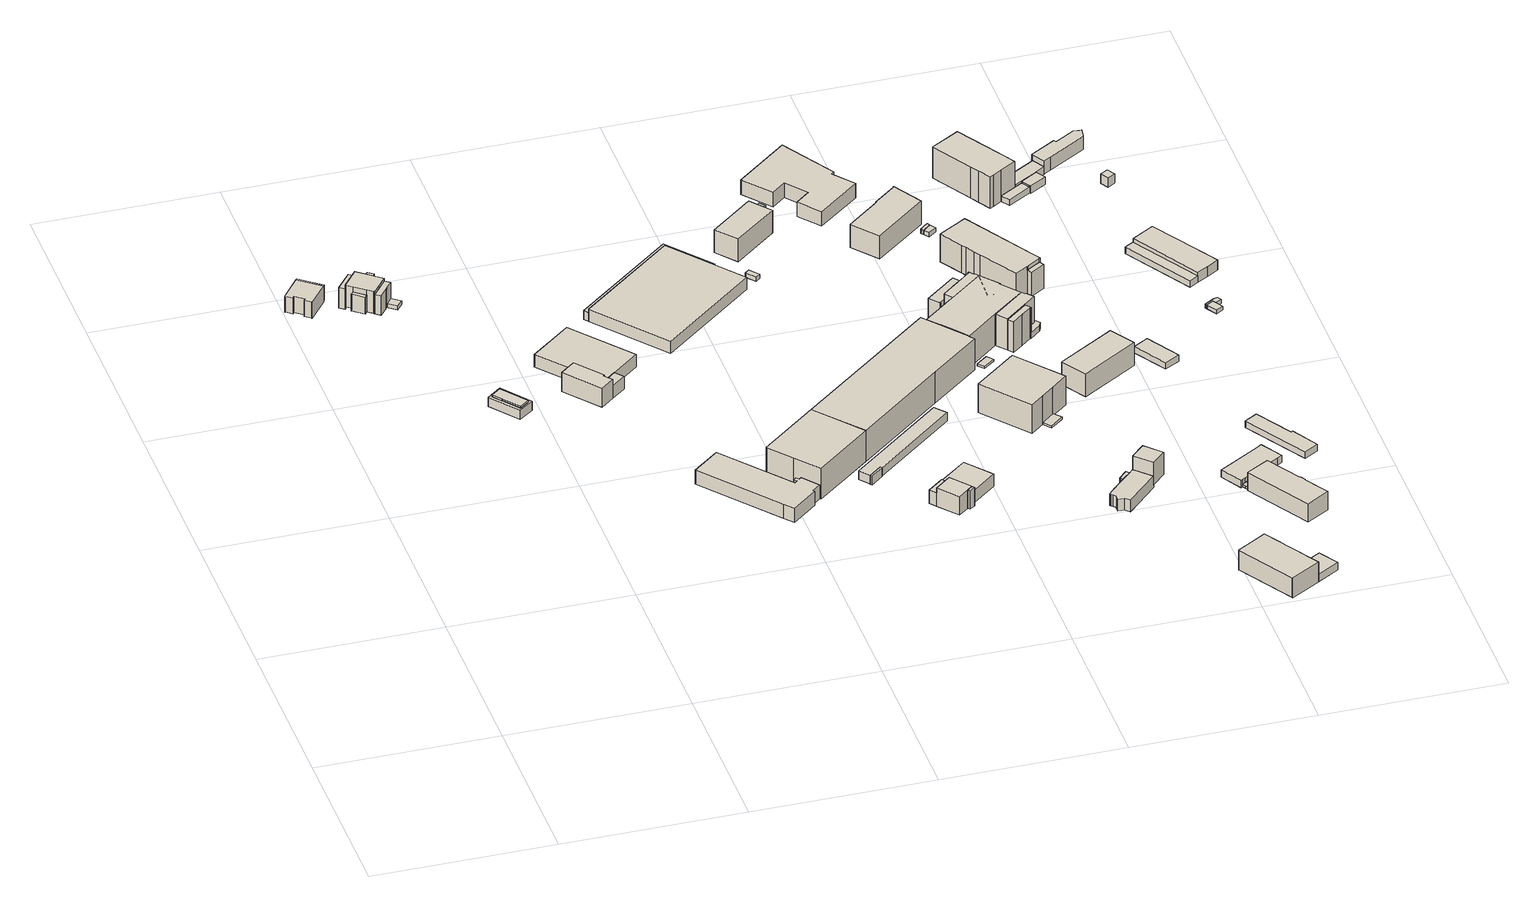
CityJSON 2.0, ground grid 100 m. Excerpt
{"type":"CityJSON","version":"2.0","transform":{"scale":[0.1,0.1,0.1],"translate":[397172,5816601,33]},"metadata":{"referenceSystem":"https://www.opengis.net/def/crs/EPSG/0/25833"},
"CityObjects":{
"building1":{"type":"Building","attributes":{"Gemeindeschluessel":"11000011","BezugspunktDach":"2200","function":"31001_1010","measuredHeight":9.79,"storeysAboveGround":3},"address":[{"country":"Germany","locality":"Berlin","thoroughfareNumber":"14","thoroughfareName":"Erich-Müller-Straße"}],"geometry":[{"type":"Solid","lod":"1","boundaries":[[[[0,1,2,3,4,5,6,7,8,9,10,11]],[[12,13,14,15,16,17,18,19,20,21,22,23]],[[12,23,11,10]],[[13,12,10,9]],[[14,13,9,8]],[[15,14,8,7]],[[16,15,7,6]],[[17,16,6,5]],[[18,17,5,4]],[[19,18,4,3]],[[20,19,3,2]],[[21,20,2,1]],[[22,21,1,0]],[[23,22,0,11]]]]}]},
"building2":{"type":"Building","attributes":{"Gemeindeschluessel":"11000011","BezugspunktDach":"2200","function":"51009_1610","measuredHeight":9.64,"storeysAboveGround":0},"address":[{"country":"Germany","locality":"Berlin"}],"geometry":[{"type":"Solid","lod":"1","boundaries":[[[[9,24,25,10]],[[26,27,28,29]],[[26,29,10,25]],[[27,26,25,24]],[[28,27,24,9]],[[29,28,9,10]]]]}]},
"building3":{"type":"Building","attributes":{"Gemeindeschluessel":"11000011","function":"31001_1010"},"address":[{"country":"Germany","locality":"Berlin","thoroughfareNumber":"16","thoroughfareName":"Erich-Müller-Straße"}],"children":["building3-1","building3-2","building3-3","building3-4","building3-5"]},
"building3-1":{"type":"BuildingPart","attributes":{"BezugspunktDach":"2200","measuredHeight":13.45,"storeysAboveGround":4},"parents":["building3"],"geometry":[{"type":"MultiSurface","lod":"1","boundaries":[[[30,31,32,33,34,35,36,37,38,39]],[[40,41,42,43,44,45,46,47,48,49]],[[50,51,52,53,39,38]],[[41,40,38,37]],[[41,37,41,42]],[[43,42,36,35]],[[54,55,56,43,35,34]],[[45,44,34,33]],[[46,45,33,32]],[[47,46,57,58,59,60,61,32,31]],[[48,47,31,30]],[[49,48,30,39]],[[40,49,53,52,51,50]],[[42,41,37,36,62]],[[44,63,55,54]],[[63,43,56,55]],[[61,60,59,58,57]]]}]},
"building3-2":{"type":"BuildingPart","attributes":{"BezugspunktDach":"2200","measuredHeight":10.24,"storeysAboveGround":4},"parents":["building3"],"geometry":[{"type":"MultiSurface","lod":"1","boundaries":[[[64,65,61,60,66,67]],[[68,59,58,69,70,71]],[[68,71,67,66]],[[59,68,66,60]],[[69,58,61,65]],[[70,69,65,64]],[[71,70,64,67]],[[72,58,59,60,61]]]}]},
"building3-3":{"type":"BuildingPart","attributes":{"BezugspunktDach":"2200","measuredHeight":13.43,"storeysAboveGround":4},"parents":["building3"],"geometry":[{"type":"Solid","lod":"1","boundaries":[[[[36,73,74,37]],[[75,76,42,41]],[[75,41,37,74]],[[76,75,74,73]],[[42,76,73,36]],[[42,36,37,41]]]]}]},
"building3-4":{"type":"BuildingPart","attributes":{"BezugspunktDach":"2200","measuredHeight":12.57,"storeysAboveGround":4},"parents":["building3"],"geometry":[{"type":"MultiSurface","lod":"1","boundaries":[[[77,78,79,80,56,55,54]],[[81,82,83,84,85,86,87]],[[81,87,54,44,63]],[[82,81,55,63,43]],[[83,82,56,80]],[[84,83,80,79]],[[85,84,79,78]],[[86,85,78,77]],[[87,86,77,54]],[[63,44,54,55]],[[43,63,55,56]]]}]},
"building3-5":{"type":"BuildingPart","attributes":{"BezugspunktDach":"2200","measuredHeight":12.37,"storeysAboveGround":4},"parents":["building3"],"geometry":[{"type":"MultiSurface","lod":"1","boundaries":[[[52,51,88,89]],[[90,91,92,93]],[[90,93,89,88]],[[91,90,88,51]],[[92,91,40,49]],[[93,92,52,89]],[[49,40,51,52,94]]]}]},
"building4":{"type":"Building","attributes":{"Gemeindeschluessel":"11000011","function":"31001_2440"},"address":[{"country":"Germany","locality":"Berlin","thoroughfareNumber":"10","thoroughfareName":"Gustav-Holzmann-Straße"}],"children":["building4-1","building4-2"]},
"building4-1":{"type":"BuildingPart","attributes":{"BezugspunktDach":"2200","measuredHeight":6.65,"storeysAboveGround":2},"parents":["building4"],"geometry":[{"type":"MultiSurface","lod":"1","boundaries":[[[95,96,97,98,99,100]],[[101,102,103,104,105,106]],[[101,107,108,109,100,99]],[[110,107,101,99,98]],[[111,110,102,98,97]],[[104,103,97,96],[103,104,112,111]],[[113,112,96,95]],[[108,113,105,95,100]],[[106,109,108,107,101,114]],[[102,101,107,110]],[[103,102,110,111]],[[112,104,103,111]],[[105,104,112,113]],[[115,106,105,113,108]]]}]},
"building4-2":{"type":"BuildingPart","attributes":{"BezugspunktDach":"2200","measuredHeight":5.63,"storeysAboveGround":2},"parents":["building4"],"geometry":[{"type":"Solid","lod":"1","boundaries":[[[[116,117,118,119],[107,110,111,112,113,108]],[[120,121,122,123],[105,104,103,102,101,106]],[[120,123,119,118]],[[121,120,118,117]],[[122,121,117,116]],[[123,122,116,119]],[[105,106,108,113]],[[104,105,113,112]],[[104,112,111,103]],[[102,103,111,110]],[[101,102,110,107]],[[106,101,107,108]]]]}]},
"building5":{"type":"Building","attributes":{"Gemeindeschluessel":"11000011","BezugspunktDach":"2200","function":"51009_1611","measuredHeight":2.32,"storeysAboveGround":0},"address":[{"country":"Germany","locality":"Berlin"}],"geometry":[{"type":"Solid","lod":"1","boundaries":[[[[124,125,126,127]],[[128,129,130,131]],[[128,131,127,126]],[[129,128,126,125]],[[130,129,125,124]],[[131,130,124,127]]]]}]},
"building6":{"type":"Building","attributes":{"Gemeindeschluessel":"11000011","function":"31001_2111"},"address":[{"country":"Germany","locality":"Berlin","thoroughfareNumber":"8","thoroughfareName":"Gustav-Holzmann-Straße"}],"children":["building6-1","building6-2","building6-3"]},
"building6-1":{"type":"BuildingPart","attributes":{"BezugspunktDach":"2200","measuredHeight":11.76,"storeysAboveGround":3},"parents":["building6"],"geometry":[{"type":"MultiSurface","lod":"1","boundaries":[[[132,133,134,135,136,137,138]],[[139,140,141,142,143,144,145]],[[139,145,138,137]],[[146,147,148,137,136]],[[141,149,147,140,136,135]],[[142,141,150,151,152,153,135,134]],[[143,142,151,154,155,152,134,133]],[[144,143,133,132]],[[145,144,132,138]],[[140,139,156,148,147,146]],[[140,147,149,141]],[[153,152,151,150]],[[152,155,154,151]]]}]},
"building6-2":{"type":"BuildingPart","attributes":{"BezugspunktDach":"2200","measuredHeight":7.71,"storeysAboveGround":3},"parents":["building6"],"geometry":[{"type":"MultiSurface","lod":"1","boundaries":[[[148,147,149,157,158,159,160]],[[161,162,163,164,165,166,167]],[[161,167,160,159]],[[162,161,159,158]],[[163,162,158,157]],[[164,163,168,150,149]],[[165,164,141,140,169]],[[166,165,140,139,148]],[[167,166,148,160]],[[157,149,150,168]],[[169,140,141,170,149,147]],[[147,148,139,140]]]}]},
"building6-3":{"type":"BuildingPart","attributes":{"BezugspunktDach":"2200","measuredHeight":7.64,"storeysAboveGround":3},"parents":["building6"],"geometry":[{"type":"MultiSurface","lod":"1","boundaries":[[[155,171,172,153,152]],[[150,168,173,154,151]],[[157,149,153,172]],[[173,168,172,171]],[[154,173,171,155]],[[150,151,152,153,174]],[[168,150,149,157]],[[154,175,155,152,151]]]}]},
"building7":{"type":"Building","attributes":{"Gemeindeschluessel":"11000011","BezugspunktDach":"2200","function":"31001_2200","measuredHeight":8.61,"storeysAboveGround":1},"address":[{"country":"Germany","locality":"Berlin","thoroughfareNumber":"13 (10)","thoroughfareName":"Hauptstraße"}],"geometry":[{"type":"Solid","lod":"1","boundaries":[[[[176,177,178,179,180,181,182,183,184,185,186,187,188]],[[189,190,191,192,193,194,195,196,197,198,199,200,201]],[[189,201,188,187]],[[190,189,187,186]],[[191,190,186,185]],[[192,191,185,184]],[[193,192,184,183]],[[194,193,183,182]],[[195,194,182,181]],[[196,195,181,180]],[[197,196,180,179]],[[198,197,179,178]],[[199,198,178,177]],[[200,199,177,176]],[[201,200,176,188]]]]}]},
"building8":{"type":"Building","attributes":{"Gemeindeschluessel":"11000011","BezugspunktDach":"2200","function":"51009_1610","measuredHeight":5.33,"storeysAboveGround":0},"address":[{"country":"Germany","locality":"Berlin"}],"geometry":[{"type":"Solid","lod":"1","boundaries":[[[[202,203,204,205,206,207]],[[208,209,210,211,212,213]],[[208,213,207,206]],[[209,208,206,205]],[[210,209,205,204]],[[211,210,204,203]],[[212,211,203,202]],[[213,212,202,207]]]]}]},
"building9":{"type":"Building","attributes":{"Gemeindeschluessel":"11000011","BezugspunktDach":"2200","function":"31001_2111","measuredHeight":7.5,"storeysAboveGround":1},"address":[{"country":"Germany","locality":"Berlin","thoroughfareNumber":"6","thoroughfareName":"Gustav-Holzmann-Straße"}],"geometry":[{"type":"Solid","lod":"1","boundaries":[[[[214,215,216,217,218,219]],[[212,211,210,220,221,222]],[[212,222,219,218]],[[211,212,218,217]],[[210,211,217,216]],[[220,210,216,215]],[[221,220,215,214]],[[222,221,214,219]]]]}]},
"building10":{"type":"Building","attributes":{"Gemeindeschluessel":"11000011","BezugspunktDach":"2200","function":"51009_1610","measuredHeight":5.38,"storeysAboveGround":0},"address":[{"country":"Germany","locality":"Berlin"}],"geometry":[{"type":"Solid","lod":"1","boundaries":[[[[223,224,225,226]],[[227,228,229,230]],[[227,230,226,225]],[[228,227,225,224]],[[229,228,224,223]],[[230,229,223,226]]]]}]},
"building11":{"type":"Building","attributes":{"Gemeindeschluessel":"11000011","BezugspunktDach":"2200","function":"31001_2120","measuredHeight":5.16,"storeysAboveGround":1},"address":[{"country":"Germany","locality":"Berlin","thoroughfareNumber":"5 (1)","thoroughfareName":"Zur Alten Flussbadeanstalt"}],"geometry":[{"type":"Solid","lod":"1","boundaries":[[[[226,225,224,231,232,233]],[[234,235,236,237,238,239]],[[234,239,233,232]],[[235,234,232,231]],[[236,235,231,224]],[[237,236,224,225]],[[238,237,225,226]],[[239,238,226,233]]]]}]},
"building12":{"type":"Building","attributes":{"Gemeindeschluessel":"11000011","BezugspunktDach":"2200","function":"51009_1610","measuredHeight":11.19,"storeysAboveGround":0},"address":[{"country":"Germany","locality":"Berlin"}],"geometry":[{"type":"Solid","lod":"1","boundaries":[[[[240,241,242,243]],[[244,245,246,247]],[[244,247,243,242]],[[245,244,242,241]],[[246,245,241,240]],[[247,246,240,243]]]]}]},
"building13":{"type":"Building","attributes":{"Gemeindeschluessel":"11000011","function":"31001_2120"},"address":[{"country":"Germany","locality":"Berlin","thoroughfareNumber":"5","thoroughfareName":"Zur Alten Flussbadeanstalt"}],"children":["building13-1","building13-2","building13-3"]},
"building13-1":{"type":"BuildingPart","attributes":{"BezugspunktDach":"2200","measuredHeight":11.19,"storeysAboveGround":3},"parents":["building13"],"geometry":[{"type":"MultiSurface","lod":"1","boundaries":[[[248,243,242,249,250,251]],[[252,253,244,247,254,255]],[[252,256,257,251,250]],[[258,259,250,249]],[[244,253,249,242]],[[247,244,242,243]],[[254,247,243,248]],[[255,254,248,251]],[[257,256,252,255]],[[253,252,259,258]]]}]},
"building13-2":{"type":"BuildingPart","attributes":{"BezugspunktDach":"2200","measuredHeight":7.57,"storeysAboveGround":3},"parents":["building13"],"geometry":[{"type":"Solid","lod":"1","boundaries":[[[[259,258,260,261,262]],[[263,264,253,252,265]],[[263,265,262,261]],[[264,263,261,260]],[[253,264,260,258]],[[252,253,258,259]],[[265,252,259,262]]]]}]},
"building13-3":{"type":"BuildingPart","attributes":{"BezugspunktDach":"2200","measuredHeight":8.16,"storeysAboveGround":3},"parents":["building13"],"geometry":[{"type":"MultiSurface","lod":"1","boundaries":[[[257,256,266,267]],[[265,252,255,268]],[[265,268,267,266]],[[259,262,266,256]],[[268,255,257,267]],[[252,265,262,259]],[[269,255,252,256,257]]]}]},
"building14":{"type":"Building","attributes":{"Gemeindeschluessel":"11000011","BezugspunktDach":"2200","function":"31001_2520","measuredHeight":2.68,"storeysAboveGround":1},"address":[{"country":"Germany","locality":"Berlin","thoroughfareNumber":"6 (1)","thoroughfareName":"Gustav-Holzmann-Straße"}],"geometry":[{"type":"Solid","lod":"1","boundaries":[[[[270,271,272,273]],[[274,275,276,277]],[[274,277,273,272]],[[275,274,272,271]],[[276,275,271,270]],[[277,276,270,273]]]]}]},
"building15":{"type":"Building","attributes":{"Gemeindeschluessel":"11000011","function":"31001_2200"},"address":[{"country":"Germany","locality":"Berlin","thoroughfareNumber":"13","thoroughfareName":"Hauptstraße"}],"children":["building15-1","building15-2","building15-3","building15-4","building15-5","building15-6","building15-7","building15-8","building15-9"]},
"building15-1":{"type":"BuildingPart","attributes":{"BezugspunktDach":"2200","measuredHeight":20.49,"storeysAboveGround":4},"parents":["building15"],"geometry":[{"type":"MultiSurface","lod":"1","boundaries":[[[278,279,280,281,282,283,284,285,286,287]],[[288,289,290,291,292,293,294,295,296,297]],[[288,297,287,286]],[[289,288,286,285]],[[290,298,299,298,300]],[[292,291,283,282]],[[293,292,282,281]],[[294,293,281,280]],[[295,294,280,279]],[[296,295,279,278],[301,302,278,279]],[[297,296,302,303]],[[290,289,285,284]],[[291,300,298,299,283]],[[284,299,298,290]],[[278,302,301,279]],[[303,302,278,287]]]}]},
"building15-2":{"type":"BuildingPart","attributes":{"BezugspunktDach":"2200","measuredHeight":20.51,"storeysAboveGround":4},"parents":["building15"],"geometry":[{"type":"MultiSurface","lod":"1","boundaries":[[[304,305,306,307,308,309,310,311,312,313,314]],[[315,316,317,318,319,320,321,322,291,298,289]],[[315,289,314,313]],[[316,315,313,312],[323,324,325,326]],[[317,316,312,311]],[[311,317,311,310]],[[319,318,310,309]],[[320,319,309,308]],[[321,320,308,307]],[[322,321,307,306]],[[291,322,306,305]],[[299,283,291,305,304]],[[327,285,284,299,304,314]],[[325,324,323,326]],[[318,317,311,310]],[[298,291,283,299]],[[289,290,284,285,327]],[[290,298,299,284]]]}]},
"building15-3":{"type":"BuildingPart","attributes":{"BezugspunktDach":"2200","measuredHeight":20.51,"storeysAboveGround":4},"parents":["building15"],"geometry":[{"type":"MultiSurface","lod":"1","boundaries":[[[328,329,330,331,332,333,334,335,307,336,306]],[[337,321,338,339,340,341,342,343,344,345,322]],[[337,322,306,336]],[[321,337,336,307]],[[338,321,307,335]],[[339,338,335,334]],[[340,339,334,333]],[[341,340,333,332]],[[342,341,346,347,348,349,350,332,331]],[[351,352,349,348,353,343,342,331,330]],[[354,355,330,329]],[[356,357,354,344,329,328]],[[322,345,328,306]],[[350,349,348,347,346]],[[353,348,349,352,351]],[[344,343,355,354]],[[345,358,357,356]],[[354,357,358,344]]]}]},
"building15-4":{"type":"BuildingPart","attributes":{"BezugspunktDach":"2200","measuredHeight":20.51,"storeysAboveGround":4},"parents":["building15"],"geometry":[{"type":"MultiSurface","lod":"1","boundaries":[[[312,359,311,310,360,361,362,363,364,365,366,367]],[[368,369,370,371,372,373,374,318,317,375,316,376]],[[377,378,379,380,368,376,381,382,379,378,383,367,366]],[[384,377,380,385,369,368,366,365]],[[370,369,365,364]],[[371,370,364,363]],[[372,371,363,362]],[[373,372,362,361]],[[374,373,361,360]],[[318,374,360,310]],[[375,317,311,359]],[[316,375,359,312]],[[386,325,324,382,376,316,312,367]],[[380,379,378,377]],[[383,378,379,382,381]],[[385,380,377,384]],[[317,318,310,311]],[[382,324,325,386]]]}]},
"building15-5":{"type":"BuildingPart","attributes":{"BezugspunktDach":"2200","measuredHeight":20.07,"storeysAboveGround":4},"parents":["building15"],"geometry":[{"type":"MultiSurface","lod":"1","boundaries":[[[387,388,389,390,355,357,356]],[[358,343,391,392,393,394,345]],[[391,343,355,390],[353,395,396,352]],[[397,398,396,390,389]],[[392,391,395,399]],[[393,392,389,388]],[[394,393,388,387]],[[345,394,387,356]],[[358,345,356,357]],[[344,354,355,343]],[[358,357,354,344,400]],[[396,395,353,352]],[[399,395,396,398,397]]]}]},
"building15-6":{"type":"BuildingPart","attributes":{"BezugspunktDach":"2200","measuredHeight":20.38,"storeysAboveGround":4},"parents":["building15"],"geometry":[{"type":"MultiSurface","lod":"1","boundaries":[[[401,402,279,278,287,403]],[[303,302,301,404,405,406]],[[303,406,403,287]],[[404,301,279,402]],[[405,404,402,401]],[[406,405,401,403]],[[303,407,287,278,302]],[[302,408,278,279,301]]]}]},
"building15-7":{"type":"BuildingPart","attributes":{"BezugspunktDach":"2200","measuredHeight":22.92,"storeysAboveGround":4},"parents":["building15"],"geometry":[{"type":"MultiSurface","lod":"1","boundaries":[[[409,410,411,383,378,384,412,413,414]],[[415,416,385,379,382,417,418,419,420]],[[415,420,414,413]],[[416,415,413,412]],[[385,416,412,384]],[[421,386,383,411]],[[422,421,417,411,410]],[[419,418,410,409]],[[420,419,409,414]],[[379,380,377,378]],[[385,384,377,423,380]],[[379,378,383,382]],[[417,382,386,421]],[[418,417,421,422]]]}]},
"building15-8":{"type":"BuildingPart","attributes":{"BezugspunktDach":"2200","measuredHeight":8.2,"storeysAboveGround":4},"parents":["building15"],"geometry":[{"type":"MultiSurface","lod":"1","boundaries":[[[422,326,325,386,421]],[[382,324,323,418,417]],[[418,323,326,422]],[[424,382,417,421,386]],[[324,382,386,325]],[[324,325,326,323]],[[418,422,421,417]]]}]},
"building15-9":{"type":"BuildingPart","attributes":{"BezugspunktDach":"2200","measuredHeight":3.38,"storeysAboveGround":4},"parents":["building15"],"geometry":[{"type":"MultiSurface","lod":"1","boundaries":[[[396,398,425,426,427,428,350,349,352]],[[348,347,429,430,431,432,399,395,353]],[[429,347,350,428]],[[430,429,428,427]],[[431,430,427,426]],[[432,431,426,425]],[[399,432,425,398]],[[348,353,433,352,349]],[[347,348,349,350]],[[395,399,398,396]],[[395,396,352,353]]]}]},
"building16":{"type":"Building","attributes":{"Gemeindeschluessel":"11000011","function":"31001_2200"},"address":[{"country":"Germany","locality":"Berlin","thoroughfareNumber":"4","thoroughfareName":"Gustav-Holzmann-Straße"}],"children":["building16-1","building16-2"]},
"building16-1":{"type":"BuildingPart","attributes":{"BezugspunktDach":"2200","measuredHeight":13.9,"storeysAboveGround":3},"parents":["building16"],"geometry":[{"type":"Solid","lod":"1","boundaries":[[[[434,435,436,437,438,439]],[[440,441,442,443,444,445]],[[440,445,439,438]],[[441,440,438,437]],[[442,441,437,436],[446,447,436,437]],[[443,442,436,435]],[[444,443,435,434]],[[445,444,434,439]],[[436,447,446,437]]]]}]},
"building16-2":{"type":"BuildingPart","attributes":{"BezugspunktDach":"2200","measuredHeight":13.84,"storeysAboveGround":3},"parents":["building16"],"geometry":[{"type":"Solid","lod":"1","boundaries":[[[[436,448,449,437]],[[450,451,447,446]],[[450,446,437,449]],[[451,450,449,448]],[[447,451,448,436]],[[446,447,436,437]]]]}]},
"building17":{"type":"Building","attributes":{"Gemeindeschluessel":"11000011","BezugspunktDach":"2200","function":"31001_2000","measuredHeight":17.59,"storeysAboveGround":3},"address":[{"country":"Germany","locality":"Berlin","thoroughfareNumber":"4","thoroughfareName":"Zur Alten Flussbadeanstalt"}],"geometry":[{"type":"Solid","lod":"1","boundaries":[[[[452,453,454,455,456,457]],[[458,459,460,461,462,463]],[[458,463,457,456]],[[459,458,456,455]],[[460,459,455,454]],[[461,460,454,453]],[[462,461,453,452]],[[463,462,452,457]]]]}]},
"building18":{"type":"Building","attributes":{"Gemeindeschluessel":"11000011","BezugspunktDach":"2200","function":"51009_1610","measuredHeight":1.4,"storeysAboveGround":0},"address":[{"country":"Germany","locality":"Berlin"}],"geometry":[{"type":"Solid","lod":"1","boundaries":[[[[464,465,466,467]],[[468,469,470,471]],[[468,471,467,466]],[[469,468,466,465]],[[470,469,465,464]],[[471,470,464,467]]]]}]},
"building19":{"type":"Building","attributes":{"Gemeindeschluessel":"11000011","BezugspunktDach":"2200","function":"31001_2523","measuredHeight":1.19,"storeysAboveGround":1},"address":[{"country":"Germany","locality":"Berlin","thoroughfareNumber":"13 (5)","thoroughfareName":"Hauptstraße"}],"geometry":[{"type":"Solid","lod":"1","boundaries":[[[[472,473,474,475]],[[476,477,478,479]],[[476,479,475,474]],[[477,476,474,473]],[[478,477,473,472]],[[479,478,472,475]]]]}]},
"building20":{"type":"Building","attributes":{"Gemeindeschluessel":"11000011","BezugspunktDach":"2200","function":"51009_1610","measuredHeight":4.54,"storeysAboveGround":0},"address":[{"country":"Germany","locality":"Berlin"}],"geometry":[{"type":"Solid","lod":"1","boundaries":[[[[480,481,482,483]],[[484,485,486,487]],[[484,487,483,482]],[[485,484,482,481]],[[486,485,481,480]],[[487,486,480,483]]]]}]},
"building21":{"type":"Building","attributes":{"Gemeindeschluessel":"11000011","BezugspunktDach":"2200","function":"31001_2111","measuredHeight":8.94,"storeysAboveGround":2},"address":[{"country":"Germany","locality":"Berlin","thoroughfareNumber":"2","thoroughfareName":"Gustav-Holzmann-Straße"}],"geometry":[{"type":"Solid","lod":"1","boundaries":[[[[488,489,490,491,492,493,494,495,496,497]],[[498,499,500,501,502,503,504,505,506,507]],[[498,507,497,496]],[[499,498,496,495]],[[500,499,495,494]],[[501,500,494,493]],[[502,501,493,492]],[[503,502,492,491]],[[504,503,491,490]],[[505,504,490,489]],[[506,505,489,488]],[[507,506,488,497]]]]}]},
"building22":{"type":"Building","attributes":{"Gemeindeschluessel":"11000011","function":"31001_2000"},"address":[{"country":"Germany","locality":"Berlin","thoroughfareNumber":"3","thoroughfareName":"Zur Alten Flussbadeanstalt"}],"children":["building22-1","building22-2"]},
"building22-1":{"type":"BuildingPart","attributes":{"BezugspunktDach":"2200","measuredHeight":15.69,"storeysAboveGround":3},"parents":["building22"],"geometry":[{"type":"MultiSurface","lod":"1","boundaries":[[[508,509,510,511]],[[512,513,514,515]],[[512,515,511,510]],[[513,512,510,509]],[[514,513,509,508]],[[516,517,508,511]],[[518,515,514,519,517,516]]]}]},
"building22-2":{"type":"BuildingPart","attributes":{"BezugspunktDach":"2200","measuredHeight":7.04,"storeysAboveGround":3},"parents":["building22"],"geometry":[{"type":"MultiSurface","lod":"1","boundaries":[[[520,521,522,523,524,525,517,516,526,527,528,529,530,531]],[[532,533,534,535,536,537,538,539,540,541,542,543,544,545]],[[532,545,531,530]],[[533,532,530,529]],[[534,533,529,528]],[[535,534,528,527]],[[536,535,527,526]],[[537,536,526,516]],[[538,537,515,514]],[[539,538,517,525]],[[540,539,525,524]],[[541,540,524,523]],[[542,541,523,522]],[[543,542,522,521]],[[544,543,521,520]],[[545,544,520,531]],[[514,515,516,517]]]}]},
"building23":{"type":"Building","attributes":{"Gemeindeschluessel":"11000011","BezugspunktDach":"2200","function":"31001_2000","measuredHeight":14.22,"storeysAboveGround":3},"address":[{"country":"Germany","locality":"Berlin","thoroughfareNumber":"1","thoroughfareName":"Gustav-Holzmann-Straße"},{"country":"Germany","locality":"Berlin","thoroughfareNumber":"11","thoroughfareName":"Hauptstraße"}],"geometry":[{"type":"Solid","lod":"1","boundaries":[[[[546,547,548,549,550,551,552,553,554]],[[555,556,557,558,559,560,561,562,563]],[[555,563,554,553]],[[556,555,553,552]],[[557,556,552,551]],[[558,557,551,550]],[[559,558,550,549]],[[560,559,549,548]],[[561,560,548,547]],[[562,561,547,546]],[[563,562,546,554]]]]}]},
"building24":{"type":"Building","attributes":{"Gemeindeschluessel":"11000011","BezugspunktDach":"2200","function":"31001_1100","measuredHeight":13.08,"storeysAboveGround":2},"address":[{"country":"Germany","locality":"Berlin","thoroughfareNumber":"4 (5)","thoroughfareName":"Köpenicker Chaussee"}],"geometry":[{"type":"Solid","lod":"1","boundaries":[[[[564,565,566,567,568,569,570,571,572,573,574]],[[575,576,577,578,579,580,581,582,583,584,585]],[[575,585,574,573]],[[576,575,573,572]],[[577,576,572,571]],[[578,577,571,570]],[[579,578,570,569]],[[580,579,569,568]],[[581,580,568,567]],[[582,581,567,566]],[[583,582,566,565]],[[584,583,565,564]],[[585,584,564,574]]]]}]},
"building25":{"type":"Building","attributes":{"Gemeindeschluessel":"11000011","BezugspunktDach":"2200","function":"51009_1610","measuredHeight":2.6,"storeysAboveGround":0},"address":[{"country":"Germany","locality":"Berlin"}],"geometry":[{"type":"Solid","lod":"1","boundaries":[[[[586,587,588,589]],[[590,591,592,593]],[[590,593,589,588]],[[591,590,588,587]],[[592,591,587,586]],[[593,592,586,589]]]]}]},
"building26":{"type":"Building","attributes":{"Gemeindeschluessel":"11000011","BezugspunktDach":"2200","function":"31001_2000","measuredHeight":2.57,"storeysAboveGround":1},"address":[{"country":"Germany","locality":"Berlin","thoroughfareNumber":"11 (1)","thoroughfareName":"Hauptstraße"}],"geometry":[{"type":"Solid","lod":"1","boundaries":[[[[594,595,587,586]],[[591,596,597,592]],[[591,592,586,587]],[[596,591,587,595]],[[597,596,595,594]],[[592,597,594,586]]]]}]},
"building27":{"type":"Building","attributes":{"Gemeindeschluessel":"11000011","BezugspunktDach":"2200","function":"31001_2054","measuredHeight":4.5,"storeysAboveGround":1},"address":[{"country":"Germany","locality":"Berlin","thoroughfareNumber":"4 (4)","thoroughfareName":"Köpenicker Chaussee"}],"geometry":[{"type":"Solid","lod":"1","boundaries":[[[[598,599,600,601,602,603]],[[604,605,606,607,608,609]],[[604,609,603,602]],[[605,604,602,601]],[[606,605,601,600]],[[607,606,600,599]],[[608,607,599,598]],[[609,608,598,603]]]]}]},
"building28":{"type":"Building","attributes":{"Gemeindeschluessel":"11000011","BezugspunktDach":"2200","function":"31001_2020","measuredHeight":14.08,"storeysAboveGround":1},"address":[{"country":"Germany","locality":"Berlin","thoroughfareNumber":"13 (3)","thoroughfareName":"Hauptstraße"}],"geometry":[{"type":"Solid","lod":"1","boundaries":[[[[610,611,612,613]],[[614,615,616,617]],[[614,617,613,612]],[[615,614,612,611]],[[616,615,611,610]],[[617,616,610,613]]]]}]},
"building29":{"type":"Building","attributes":{"Gemeindeschluessel":"11000011","BezugspunktDach":"2200","function":"31001_2000","measuredHeight":1.05,"storeysAboveGround":1},"address":[{"country":"Germany","locality":"Berlin","thoroughfareNumber":"12 (1)","thoroughfareName":"Hauptstraße"}],"geometry":[{"type":"Solid","lod":"1","boundaries":[[[[618,619,620,621,622,623]],[[624,625,626,627,628,629]],[[624,629,623,622]],[[625,624,622,621]],[[626,625,621,620]],[[627,626,620,619]],[[628,627,619,618]],[[629,628,618,623]]]]}]},
"building30":{"type":"Building","attributes":{"Gemeindeschluessel":"11000011","function":"31001_2000"},"address":[{"country":"Germany","locality":"Berlin","thoroughfareNumber":"12","thoroughfareName":"Hauptstraße"}],"children":["building30-1","building30-2"]},
"building30-1":{"type":"BuildingPart","attributes":{"BezugspunktDach":"2200","measuredHeight":18.75,"storeysAboveGround":3},"parents":["building30"],"geometry":[{"type":"MultiSurface","lod":"1","boundaries":[[[630,631,632,633,634,635,636,637,638,639,640,641,642,643]],[[644,628,627,645,646,647,648,649,650,651,652,653,654,655]],[[644,655,643,642]],[[628,644,642,641]],[[627,628,641,640]],[[645,627,640,639]],[[646,645,639,638]],[[647,646,638,637]],[[656,657,637,636]],[[658,656,648,636,635]],[[649,658,635]],[[650,649,635,634]],[[651,650,634,633]],[[652,651,633,632]],[[653,652,632,631]],[[654,653,631,630]],[[655,654,630,643]],[[648,647,657,656]],[[649,648,656,658]]]}]},
"building30-2":{"type":"BuildingPart","attributes":{"BezugspunktDach":"2200","measuredHeight":14.88,"storeysAboveGround":3},"parents":["building30"],"geometry":[{"type":"MultiSurface","lod":"1","boundaries":[[[659,660,657,658]],[[647,661,662,649]],[[661,647,657,660]],[[662,661,660,659]],[[649,662,659,658]],[[647,648,656,657]],[[649,658,656,648]]]}]},
"building31":{"type":"Building","attributes":{"Gemeindeschluessel":"11000011","function":"31001_2020"},"address":[{"country":"Germany","locality":"Berlin","thoroughfareNumber":"3A, 3B","thoroughfareName":"Köpenicker Chaussee"}],"children":["building31-1","building31-2","building31-3"]},
"building31-1":{"type":"BuildingPart","attributes":{"BezugspunktDach":"2200","measuredHeight":11.29,"storeysAboveGround":5},"parents":["building31"],"geometry":[{"type":"Solid","lod":"1","boundaries":[[[[663,664,665,666,667,668,669,670,671,672]],[[673,674,675,676,677,678,679,680,681,682]],[[673,682,672,671]],[[674,683,684,673,671,670]],[[675,674,670,669]],[[676,675,669,668]],[[677,676,668,667]],[[678,677,667,666]],[[679,678,666,665]],[[680,679,665,664]],[[681,680,664,663]],[[682,681,663,672]],[[673,684,683,674]]]]}]},
"building31-2":{"type":"BuildingPart","attributes":{"BezugspunktDach":"2200","measuredHeight":1.81,"storeysAboveGround":5},"parents":["building31"],"geometry":[{"type":"MultiSurface","lod":"1","boundaries":[[[685,684,683,686,687,688]],[[689,690,691,692,693,694]],[[690,689,687,686]],[[691,690,686,683]],[[692,691,674,673,684]],[[693,692,684,685]],[[694,693,685,688]],[[689,695,696,687]],[[694,688,696,695]],[[683,684,673,674]]]}]},
"building31-3":{"type":"BuildingPart","attributes":{"BezugspunktDach":"2200","measuredHeight":5.24,"storeysAboveGround":5},"parents":["building31"],"geometry":[{"type":"MultiSurface","lod":"1","boundaries":[[[697,698,699,700,701,702,703,704,705,706]],[[707,708,709,710,711,689,695,694,712,713]],[[707,713,706,705]],[[708,707,705,704]],[[709,708,704,703]],[[710,709,703,702]],[[711,710,702,701]],[[689,711,701,700]],[[696,687,700,699]],[[694,688,696,695,699,698]],[[712,694,698,697]],[[713,712,697,706]],[[695,689,687,696]],[[695,696,688,694,714]]]}]},
"building32":{"type":"Building","attributes":{"Gemeindeschluessel":"11000011","BezugspunktDach":"2200","function":"31001_2111","measuredHeight":4.35,"storeysAboveGround":1},"address":[{"country":"Germany","locality":"Berlin","thoroughfareNumber":"1","thoroughfareName":"Köpenicker Chaussee"}],"geometry":[{"type":"Solid","lod":"1","boundaries":[[[[715,716,717,718,719]],[[720,721,722,723,724]],[[720,724,719,718]],[[721,720,718,717]],[[722,721,717,716]],[[723,722,716,715]],[[724,723,715,719]]]]}]},
"building33":{"type":"Building","attributes":{"Gemeindeschluessel":"11000011","BezugspunktDach":"2200","function":"31001_2000","measuredHeight":4.15,"storeysAboveGround":1},"address":[{"country":"Germany","locality":"Berlin","thoroughfareNumber":"2","thoroughfareName":"Köpenicker Chaussee"},{"country":"Germany","locality":"Berlin","thoroughfareNumber":"1","thoroughfareName":"Zur Alten Flussbadeanstalt"}],"geometry":[{"type":"Solid","lod":"1","boundaries":[[[[725,726,727,728,729,730]],[[731,732,733,734,735,736]],[[731,736,730,729]],[[732,731,729,728]],[[733,732,728,727]],[[734,733,727,726]],[[735,734,726,725]],[[736,735,725,730]]]]}]},
"building34":{"type":"Building","attributes":{"Gemeindeschluessel":"11000011","function":"31001_2200"},"address":[{"country":"Germany","locality":"Berlin","thoroughfareNumber":"15","thoroughfareName":"Hauptstraße"}],"children":["building34-1","building34-2"]},
"building34-1":{"type":"BuildingPart","attributes":{"BezugspunktDach":"2200","measuredHeight":5.24,"storeysAboveGround":2},"parents":["building34"],"geometry":[{"type":"MultiSurface","lod":"1","boundaries":[[[737,738,739,740,741]],[[742,743,744,745,746]],[[742,746,741,740]],[[743,742,740,739]],[[744,743,739,738]],[[745,744,738,737]],[[746,745,747,748,749,750,751,737,741]],[[751,750,749,748,747]]]}]},
"building34-2":{"type":"BuildingPart","attributes":{"BezugspunktDach":"2200","measuredHeight":3.54,"storeysAboveGround":2},"parents":["building34"],"geometry":[{"type":"MultiSurface","lod":"1","boundaries":[[[752,750,749,753,754]],[[755,748,747,756,757]],[[755,757,754,753]],[[748,755,753,749]],[[756,747,750,752]],[[757,756,752,754]],[[747,748,758,749,750]]]}]},
"building35":{"type":"Building","attributes":{"Gemeindeschluessel":"11000011","function":"31001_2200"},"address":[{"country":"Germany","locality":"Berlin","thoroughfareNumber":"16","thoroughfareName":"Hauptstraße"}],"children":["building35-1","building35-2","building35-3"]},
"building35-1":{"type":"BuildingPart","attributes":{"BezugspunktDach":"2200","measuredHeight":19.25,"storeysAboveGround":5},"parents":["building35"],"geometry":[{"type":"MultiSurface","lod":"1","boundaries":[[[759,760,761,762,763,764,765,766,767,768]],[[769,770,771,772,773,774,775,776,777,778]],[[769,778,768,767]],[[770,769,767,766]],[[771,770,766,765]],[[779,780,765,764]],[[773,772,764,763]],[[774,773,763,762]],[[775,774,762,761]],[[776,775,761,760]],[[777,776,760,759]],[[778,777,759,768]],[[772,771,780,779]]]}]},
"building35-2":{"type":"BuildingPart","attributes":{"BezugspunktDach":"2200","measuredHeight":8.02,"storeysAboveGround":5},"parents":["building35"],"geometry":[{"type":"MultiSurface","lod":"1","boundaries":[[[781,782,783,784,785,786,787,788,789]],[[790,791,792,793,794,795,796,797,798]],[[790,798,789,788]],[[791,790,788,787]],[[792,791,787,786]],[[793,792,786,785]],[[794,793,785,784]],[[795,794,784,783]],[[796,795,783,782]],[[799,800,801,796,782,781]],[[798,797,781,789]],[[797,796,801,800,799]]]}]},
"building35-3":{"type":"BuildingPart","attributes":{"BezugspunktDach":"2200","measuredHeight":4.66,"storeysAboveGround":5},"parents":["building35"],"geometry":[{"type":"Solid","lod":"1","boundaries":[[[[779,802,803,801,800,780]],[[804,805,806,807,772,771]],[[804,771,780,800]],[[805,804,800,797,796,801]],[[806,805,801,803]],[[807,806,803,802]],[[772,807,802,779]],[[801,796,797,800]],[[771,772,779,780]]]]}]},
"building36":{"type":"Building","attributes":{"Gemeindeschluessel":"11000011","BezugspunktDach":"2200","function":"31001_2143","measuredHeight":4.1,"storeysAboveGround":1},"address":[{"country":"Germany","locality":"Berlin","thoroughfareNumber":"47, 48, 49","thoroughfareName":"Köpenicker Chaussee"}],"geometry":[{"type":"Solid","lod":"1","boundaries":[[[[808,809,810,811,812]],[[813,814,815,816,817]],[[813,817,812,811]],[[814,813,811,810]],[[815,814,810,809]],[[816,815,809,808]],[[817,816,808,812]]]]}]},
"building37":{"type":"Building","attributes":{"Gemeindeschluessel":"11000011","BezugspunktDach":"2200","function":"31001_2200","measuredHeight":2.38,"storeysAboveGround":1},"address":[{"country":"Germany","locality":"Berlin","thoroughfareNumber":"42 (31)","thoroughfareName":"Köpenicker Chaussee"}],"geometry":[{"type":"Solid","lod":"1","boundaries":[[[[818,819,820,821,822]],[[823,824,825,826,827]],[[823,827,822,821]],[[824,823,821,820]],[[825,824,820,819]],[[826,825,819,818]],[[827,826,818,822]]]]}]},
"building38":{"type":"Building","attributes":{"Gemeindeschluessel":"11000011","BezugspunktDach":"2200","function":"51009_1610","measuredHeight":2.41,"storeysAboveGround":0},"address":[{"country":"Germany","locality":"Berlin"}],"geometry":[{"type":"Solid","lod":"1","boundaries":[[[[822,821,820,828,829,830,831]],[[832,833,834,824,823,827,835]],[[832,835,831,830]],[[833,832,830,829]],[[834,833,829,828]],[[824,834,828,820]],[[823,824,820,821]],[[827,823,821,822]],[[835,827,822,831]]]]}]},
"building39":{"type":"Building","attributes":{"Gemeindeschluessel":"11000011","BezugspunktDach":"2200","function":"31001_2120","measuredHeight":7.1,"storeysAboveGround":1},"address":[{"country":"Germany","locality":"Berlin","thoroughfareNumber":"47 (1)","thoroughfareName":"Köpenicker Chaussee"}],"geometry":[{"type":"Solid","lod":"1","boundaries":[[[[836,837,838,839,840,841]],[[842,843,844,845,815,814]],[[842,814,841,840]],[[843,842,840,839]],[[844,843,839,838]],[[845,844,838,837]],[[815,845,837,836]],[[814,815,836,841]]]]}]},
"building40":{"type":"Building","attributes":{"Gemeindeschluessel":"11000011","BezugspunktDach":"2200","function":"51009_1610","measuredHeight":5.74,"storeysAboveGround":0},"address":[{"country":"Germany","locality":"Berlin"}],"geometry":[{"type":"Solid","lod":"1","boundaries":[[[[846,847,848,849]],[[850,851,852,853]],[[850,853,849,848]],[[851,850,848,847]],[[852,851,847,846]],[[853,852,846,849]]]]}]}
},
"vertices":[
[6,3866,117],[7,3867,117],[39,3842,117],[47,3853,117],[95,3815,117],[87,3805,117],[119,3779,117],[118,3778,117],[121,3776,117],[217,3898,117],[98,3991,117],[2,3868,117],[98,3991,19],[217,3898,19],[121,3776,19],[118,3778,19],[119,3779,19],[87,3805,19],[95,3815,19],[47,3853,19],[39,3842,19],[7,3867,19],[6,3866,19],[2,3868,19],
[223,3906,117],[104,3999,117],[104,3999,21],[223,3906,21],[217,3898,21],[98,3991,21],
[313,3820,155],[342,3797,155],[401,3750,155],[431,3727,155],[434,3724,155],[513,3824,155],[466,3862,155],[436,3886,155],[388,3923,155],[309,3823,155],[388,3923,21],[436,3886,21],[466,3862,21],[513,3824,21],[434,3724,21],[431,3727,21],[401,3750,21],[342,3797,21],[313,3820,21],[309,3823,21],[388,3923,42],[388,3923,130],[309,3823,130],[309,3823,88],[434,3724,139],[474,3774,139],[513,3824,139],[401,3750,116],[401,3750,22],[342,3797,22],[342,3797,125],[401,3750,125],[466,3862,140],[474,3774,21],
[387,3732,125],[389,3734,125],[329,3781,125],[328,3779,125],[329,3781,22],[389,3734,22],[387,3732,22],[328,3779,22],[401,3750,75],
[476,3876,155],[446,3899,155],[446,3899,21],[476,3876,21],
[462,3702,139],[502,3752,139],[510,3763,139],[541,3802,139],[474,3774,20],[513,3824,20],[541,3802,20],[510,3763,20],[502,3752,20],[462,3702,20],[434,3724,20],
[360,3945,130],[281,3845,130],[360,3945,6],[388,3923,6],[309,3823,6],[281,3845,6],[309,3823,66],
[814,2742,76],[815,2743,76],[885,2653,76],[936,2693,76],[827,2833,76],[775,2792,76],[827,2833,10],[936,2693,10],[885,2653,10],[815,2743,10],[814,2742,10],[775,2792,10],[827,2833,66],[775,2792,66],[775,2792,55],[936,2693,66],[885,2653,66],[815,2743,66],[814,2742,66],[826,2832,10],[775,2792,18],
[877,2633,66],[956,2694,66],[834,2852,66],[755,2791,66],[834,2852,10],[956,2694,10],[877,2633,10],[755,2791,10],
[557,3726,41],[588,3766,41],[541,3802,41],[510,3763,41],[541,3802,18],[588,3766,18],[557,3726,18],[510,3763,18],
[1302,2610,133],[1375,2670,133],[1337,2716,133],[1345,2723,133],[1227,2869,133],[1225,2868,133],[1145,2803,133],[1225,2868,16],[1227,2869,16],[1345,2723,16],[1337,2716,16],[1375,2670,16],[1302,2610,16],[1145,2803,16],[1227,2869,28],[1227,2869,92],[1225,2868,92],[1345,2723,92],[1345,2723,17],[1337,2716,17],[1337,2716,94],[1345,2723,94],[1375,2670,17],[1375,2670,94],[1225,2868,54],
[1414,2781,92],[1567,2905,92],[1299,3234,92],[1075,3051,92],[1299,3234,15],[1567,2905,15],[1414,2781,15],[1345,2723,15],[1227,2869,15],[1225,2868,15],[1075,3051,15],[1414,2781,17],[1227,2869,57],[1345,2723,47],
[1453,2733,94],[1414,2781,94],[1453,2733,17],[1345,2723,76],[1375,2670,37],
[1901,1414,100],[1943,1364,100],[2085,1481,100],[2078,1489,100],[2124,1527,100],[2052,1616,100],[2040,1607,100],[2027,1623,100],[2011,1609,100],[2024,1592,100],[2010,1580,100],[1706,1951,100],[1560,1831,100],[1706,1951,14],[2010,1580,14],[2024,1592,14],[2011,1609,14],[2027,1623,14],[2040,1607,14],[2052,1616,14],[2124,1527,14],[2078,1489,14],[2085,1481,14],[1943,1364,14],[1901,1414,14],[1560,1831,14],
[1452,3359,68],[1980,3789,68],[2158,3571,68],[2183,3591,68],[1985,3834,68],[1432,3384,68],[1985,3834,15],[2183,3591,15],[2158,3571,15],[1980,3789,15],[1452,3359,15],[1432,3384,15],
[1767,2970,90],[2296,3401,90],[2158,3571,90],[1980,3789,90],[1452,3359,90],[1451,3357,90],[2296,3401,15],[1767,2970,15],[1451,3357,15],
[2413,1572,67],[2482,1629,67],[2475,1638,67],[2405,1581,67],[2475,1638,13],[2482,1629,13],[2413,1572,13],[2405,1581,13],
[2936,2001,67],[2883,2064,67],[2361,1636,67],[2883,2064,15],[2936,2001,15],[2482,1629,15],[2475,1638,15],[2405,1581,15],[2361,1636,15],
[2825,1218,131],[2854,1241,131],[2844,1253,131],[2815,1229,131],[2844,1253,19],[2854,1241,19],[2825,1218,19],[2815,1229,19],
[2758,1183,131],[2846,1254,131],[2757,1363,131],[2669,1291,131],[2757,1363,19],[2846,1254,19],[2758,1183,19],[2669,1291,19],[2757,1363,100],[2669,1291,100],[2846,1254,94],[2757,1363,94],
[2996,1377,94],[2879,1521,94],[2728,1398,94],[2879,1521,19],[2996,1377,19],[2728,1398,19],
[2728,1398,100],[2641,1326,100],[2641,1326,19],[2669,1291,28],
[2363,3456,42],[2386,3475,42],[2344,3526,42],[2321,3507,42],[2344,3526,15],[2386,3475,15],[2363,3456,15],[2321,3507,15],
[2337,1906,205],[2442,1777,205],[2924,2172,205],[3198,2396,205],[3177,2422,205],[3179,2424,205],[3095,2526,205],[3014,2626,205],[2990,2654,205],[2231,2035,205],[2990,2654,15],[3014,2626,15],[3095,2526,15],[3179,2424,15],[3177,2422,15],[3198,2396,15],[2924,2172,15],[2442,1777,15],[2337,1906,15],[2231,2035,15],[3096,2525,15],[3096,2525,205],[3105,2514,15],[2442,1777,16],[2337,1906,16],[2231,2035,16],
[3096,2525,208],[3179,2424,208],[3359,2571,208],[3538,2719,208],[3454,2821,208],[3458,2824,208],[3376,2922,208],[3373,2919,208],[3196,2775,208],[3170,2754,208],[3014,2626,208],[3170,2754,15],[3196,2775,15],[3373,2919,15],[3376,2922,15],[3458,2824,15],[3454,2821,15],[3538,2719,15],[3359,2571,15],[3170,2754,17],[3196,2775,17],[3196,2775,99],[3170,2754,99],[3014,2626,97],
[3407,2514,208],[3496,2587,208],[3526,2612,208],[3590,2664,208],[3586,2669,208],[3559,2702,208],[3555,2699,208],[3539,2719,208],[3366,2746,208],[3366,2746,15],[3539,2719,15],[3555,2699,15],[3559,2702,15],[3586,2669,15],[3590,2664,15],[3526,2612,15],[3496,2587,15],[3407,2514,15],[3586,2669,33],[3586,2669,16],[3590,2664,16],[3590,2664,50],[3586,2669,50],[3526,2612,22],[3526,2612,50],[3526,2612,16],[3496,2587,204],[3526,2612,204],[3407,2514,204],[3466,2563,204],[3466,2563,15],
[3367,2746,208],[3360,2942,208],[3356,2939,208],[3335,2964,208],[3327,2958,208],[3329,2955,208],[3301,2932,208],[3250,2889,208],[3162,2817,208],[3250,2889,15],[3301,2932,15],[3329,2955,15],[3327,2958,15],[3335,2964,15],[3356,2939,15],[3360,2942,15],[3367,2746,15],[3162,2817,15],[3250,2889,173],[3217,2862,173],[3217,2862,17],[3250,2889,17],[3162,2817,115],[3162,2817,17],[3162,2817,173],[3301,2932,173],[3301,2932,17],[3162,2817,99],
[3430,2485,204],[3490,2534,204],[3545,2580,204],[3550,2583,204],[3550,2583,15],[3545,2580,15],[3490,2534,15],[3430,2485,15],[3550,2583,16],[3550,2583,50],[3545,2580,23],[3545,2580,50],[3545,2580,16],[3485,2578,15],
[2024,1650,205],[2130,1521,205],[1918,1779,205],[2130,1521,16],[2024,1650,16],[1918,1779,16],[2231,2035,174],[2337,1906,157],
[3133,2791,173],[3137,2794,173],[3136,2796,173],[3257,2986,173],[3172,2917,173],[3087,2847,173],[3172,2917,17],[3257,2986,17],[3136,2796,17],[3137,2794,17],[3133,2791,17],[3087,2847,17],[3136,2796,99],[3137,2794,99],[3250,2889,145],
[3162,2817,58],
[3548,2576,50],[3609,2628,50],[3619,2653,50],[3598,2679,50],[3598,2679,16],[3619,2653,16],[3609,2628,16],[3548,2576,16],[3526,2612,18],
[2325,3648,154],[2563,3843,154],[2530,3883,154],[2505,3913,154],[2471,3956,154],[2232,3761,154],[2471,3956,15],[2505,3913,15],[2530,3883,15],[2563,3843,15],[2325,3648,15],[2232,3761,15],[2505,3913,16],[2530,3883,16],
[2542,3892,154],[2517,3923,154],[2517,3923,16],[2542,3892,16],
[3315,1770,193],[3388,1831,193],[3459,1891,193],[3550,1966,193],[3343,2219,193],[3106,2026,193],[3343,2219,17],[3550,1966,17],[3459,1891,17],[3388,1831,17],[3315,1770,17],[3106,2026,17],
[3422,1788,32],[3495,1847,32],[3459,1891,32],[3388,1831,32],[3459,1891,18],[3495,1847,18],[3422,1788,18],[3388,1831,18],
[3248,2390,28],[3310,2439,28],[3282,2472,28],[3219,2424,28],[3282,2472,16],[3310,2439,16],[3248,2390,16],[3219,2424,16],
[3626,1186,64],[3672,1231,64],[3653,1250,64],[3608,1204,64],[3653,1250,19],[3672,1231,19],[3626,1186,19],[3608,1204,19],
[2632,4060,104],[2709,4124,104],[2801,4010,104],[2723,3946,104],[2819,3829,104],[3053,4020,104],[2960,4134,104],[2976,4148,104],[2794,4449,104],[2507,4214,104],[2794,4449,15],[2976,4148,15],[2960,4134,15],[3053,4020,15],[2819,3829,15],[2723,3946,15],[2801,4010,15],[2709,4124,15],[2632,4060,15],[2507,4214,15],
[3774,1162,154],[3848,1236,154],[3763,1322,154],[3689,1248,154],[3763,1322,17],[3848,1236,17],[3774,1162,17],[3689,1248,17],[3689,1248,72],[3774,1162,72],[3689,1248,33],[3774,1162,54],
[3522,1069,72],[3531,1061,72],[3543,1049,72],[3542,1016,72],[3576,1014,72],[3601,991,72],[3672,1231,72],[3626,1186,72],[3567,1128,72],[3564,1124,72],[3559,1120,72],[3516,1075,72],[3559,1120,1],[3564,1124,1],[3567,1128,1],[3626,1186,1],[3672,1231,1],[3689,1248,1],[3774,1162,1],[3601,991,1],[3576,1014,1],[3542,1016,1],[3543,1049,1],[3531,1061,1],[3522,1069,1],[3516,1075,1],
[3018,3470,156],[3305,3704,156],[3208,3867,156],[3207,3867,156],[3205,3866,156],[3207,3863,156],[3083,3762,156],[3085,3758,156],[2903,3610,156],[3085,3758,14],[3083,3762,14],[3207,3863,14],[3205,3866,14],[3207,3867,14],[3208,3867,14],[3305,3704,14],[3018,3470,14],[2903,3610,14],
[3974,321,138],[4162,12,138],[4164,9,138],[4328,107,138],[4276,192,138],[4263,215,138],[4211,301,138],[4189,336,138],[4137,423,138],[4054,373,138],[3972,324,138],[4054,373,16],[4137,423,16],[4189,336,16],[4211,301,16],[4263,215,16],[4276,192,16],[4328,107,16],[4164,9,16],[4162,12,16],[3974,321,16],[3972,324,16],
[3290,3609,43],[3333,3647,43],[3323,3663,43],[3279,3623,43],[3323,3663,17],[3333,3647,17],[3290,3609,17],[3279,3623,17],
[3311,3581,43],[3354,3613,43],[3354,3613,17],[3311,3581,17],
[4276,192,62],[4328,107,62],[4451,180,62],[4385,288,62],[4265,217,62],[4263,215,62],[4265,217,17],[4385,288,17],[4451,180,17],[4328,107,17],[4276,192,17],[4263,215,17],
[3666,2007,157],[3979,2201,157],[3894,2337,157],[3581,2143,157],[3894,2337,16],[3979,2201,16],[3666,2007,16],[3581,2143,16],
[3404,3418,27],[3458,3451,27],[3442,3478,27],[3422,3465,27],[3410,3485,27],[3376,3464,27],[3410,3485,17],[3422,3465,17],[3442,3478,17],[3458,3451,17],[3404,3418,17],[3376,3464,17],
[3378,3230,187],[3393,3204,187],[3421,3158,187],[3443,3121,187],[3569,2914,187],[3640,2958,187],[3647,2962,187],[3719,3007,187],[3725,3010,187],[3697,3056,187],[3458,3451,187],[3404,3418,187],[3380,3404,187],[3301,3356,187],[3380,3404,17],[3697,3056,17],[3725,3010,17],[3719,3007,17],[3647,2962,17],[3640,2958,17],[3569,2914,17],[3443,3121,17],[3421,3158,17],[3393,3204,17],[3378,3230,17],[3301,3356,17],[3647,2962,165],[3719,3007,165],[3640,2958,165],
[3656,2931,165],[3735,2979,165],[3735,2979,17],[3656,2931,17],
[4427,625,131],[4553,700,131],[4472,832,131],[4474,834,131],[4457,861,131],[4455,860,131],[4339,1050,131],[4321,1040,131],[4222,983,131],[4213,978,131],[4222,983,18],[4321,1040,18],[4339,1050,18],[4455,860,18],[4457,861,18],[4474,834,18],[4472,832,18],[4553,700,18],[4427,625,18],[4213,978,18],[4321,1040,32],[4222,983,32],
[4210,1001,32],[4310,1059,32],[4298,1078,32],[4199,1020,32],[4298,1078,16],[4310,1059,16],[4321,1040,16],[4222,983,16],[4210,1001,16],[4199,1020,16],[4217,1030,16],[4217,1030,32],
[4190,1014,60],[4199,1020,60],[4217,1030,60],[4298,1078,60],[4423,1153,60],[4450,1169,60],[4377,1289,60],[4352,1273,60],[4146,1148,60],[4120,1133,60],[4146,1148,16],[4352,1273,16],[4377,1289,16],[4450,1169,16],[4423,1153,16],[4190,1014,16],[4120,1133,16],[4212,1028,16],
[4124,2126,53],[4206,2175,53],[4094,2360,53],[4053,2335,53],[4012,2310,53],[4053,2335,15],[4094,2360,15],[4206,2175,15],[4124,2126,15],[4012,2310,15],
[4574,1170,56],[4651,1217,56],[4565,1364,56],[4555,1358,56],[4432,1560,56],[4362,1518,56],[4432,1560,15],[4555,1358,15],[4565,1364,15],[4651,1217,15],[4574,1170,15],[4362,1518,15],
[3909,3814,59],[3913,3810,59],[4005,3865,59],[3973,3917,59],[3881,3861,59],[3973,3917,13],[4005,3865,13],[3913,3810,13],[3909,3814,13],[3881,3861,13],[3909,3814,14],[3881,3861,14],[3881,3861,49],[3909,3814,49],[3909,3814,28],
[3779,3734,49],[3835,3833,49],[3749,3781,49],[3835,3833,14],[3779,3734,14],[3749,3781,14],[3881,3861,32],
[3610,3852,208],[3637,3806,208],[3678,3738,208],[3699,3751,208],[3749,3781,208],[3835,3833,208],[3796,3901,208],[3734,4001,208],[3633,4168,208],[3476,4076,208],[3633,4168,15],[3734,4001,15],[3796,3901,15],[3835,3833,15],[3749,3781,15],[3699,3751,15],[3678,3738,15],[3637,3806,15],[3610,3852,15],[3476,4076,15],[3835,3833,62],[3796,3901,62],
[3985,4016,98],[4025,3948,98],[4066,3973,98],[4275,4100,98],[4284,4153,98],[4240,4160,98],[4129,4092,98],[4121,4105,98],[3981,4021,98],[4121,4105,17],[4129,4092,17],[4240,4160,17],[4284,4153,17],[4275,4100,17],[4066,3973,17],[4025,3948,17],[3985,4016,17],[3981,4021,17],[3985,4016,50],[3985,4016,62],[4025,3948,62],
[3881,3861,62],[3973,3917,62],[3985,4016,15],[4025,3948,15],[3973,3917,15],[3881,3861,15],
[4445,2775,61],[4494,2805,61],[4265,3183,61],[4265,3184,61],[4216,3154,61],[4265,3184,20],[4265,3183,20],[4494,2805,20],[4445,2775,20],[4216,3154,20],
[4508,2515,42],[4546,2539,42],[4522,2579,42],[4511,2597,42],[4473,2574,42],[4511,2597,18],[4522,2579,18],[4546,2539,18],[4508,2515,18],[4473,2574,18],
[4556,2599,42],[4542,2622,42],[4522,2616,42],[4467,2582,42],[4522,2616,18],[4542,2622,18],[4556,2599,18],[4467,2582,18],
[4494,2805,83],[4557,2843,83],[4620,2882,83],[4390,3260,83],[4327,3222,83],[4265,3183,83],[4327,3222,20],[4390,3260,20],[4620,2882,20],[4557,2843,20],
[4302,3747,71],[4344,3773,71],[4318,3819,71],[4275,3793,71],[4318,3819,14],[4344,3773,14],[4302,3747,14],[4275,3793,14]
]}
